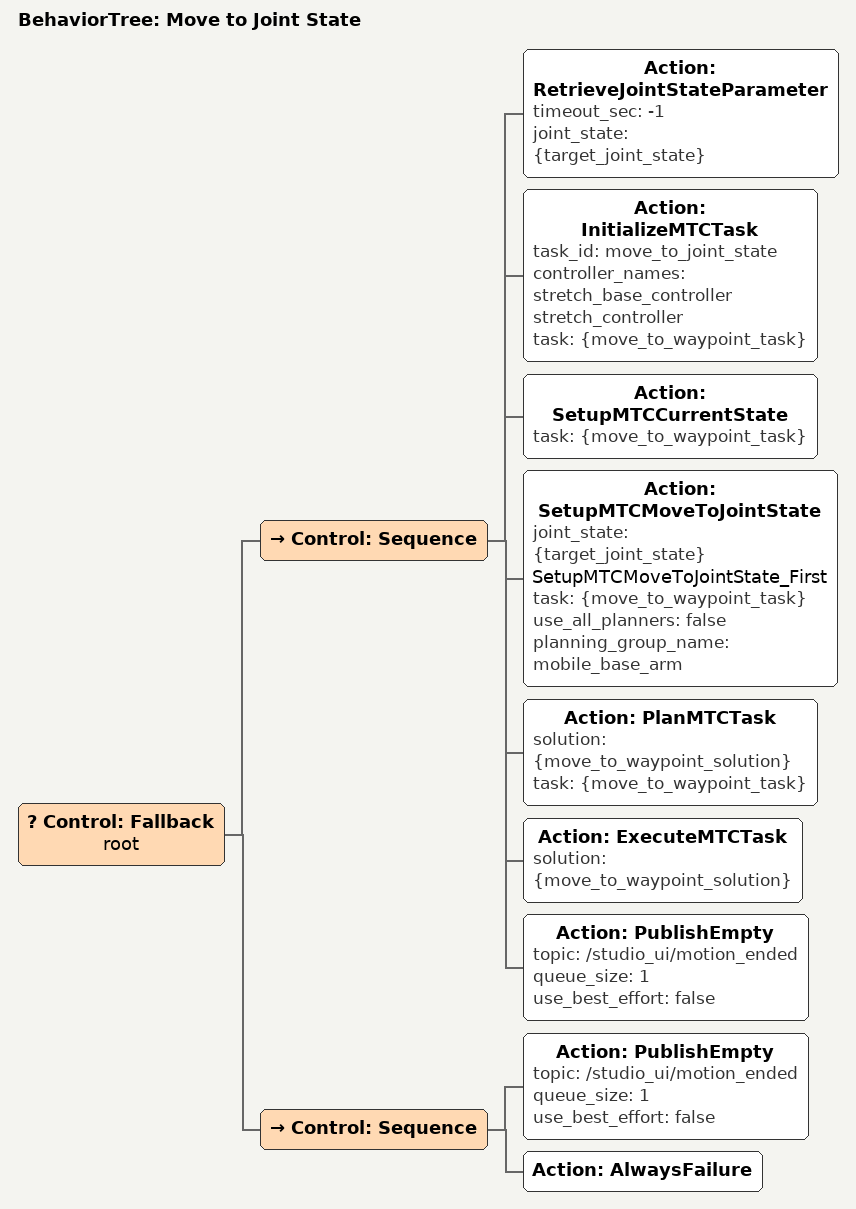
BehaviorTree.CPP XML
<?xml version='1.0' encoding='UTF-8'?>
<root BTCPP_format="4" main_tree_to_execute="Move to Joint State">
  <BehaviorTree ID="Move to Joint State" _description="Move to a specified joint state">
    <Control ID="Fallback" name="root">
      <Control ID="Sequence">
        <Action ID="RetrieveJointStateParameter" timeout_sec="-1" joint_state="{target_joint_state}"/>
        <Action ID="InitializeMTCTask" task_id="move_to_joint_state" controller_names="stretch_base_controller stretch_controller" task="{move_to_waypoint_task}"/>
        <Action ID="SetupMTCCurrentState" task="{move_to_waypoint_task}"/>
        <Action ID="SetupMTCMoveToJointState" joint_state="{target_joint_state}" name="SetupMTCMoveToJointState_First" task="{move_to_waypoint_task}" use_all_planners="false" planning_group_name="mobile_base_arm"/>
        <Action ID="PlanMTCTask" solution="{move_to_waypoint_solution}" task="{move_to_waypoint_task}"/>
        <Action ID="ExecuteMTCTask" solution="{move_to_waypoint_solution}"/>
        <Action ID="PublishEmpty" topic="/studio_ui/motion_ended" queue_size="1" use_best_effort="false"/>
      </Control>
      <Control ID="Sequence">
        <Action ID="PublishEmpty" topic="/studio_ui/motion_ended" queue_size="1" use_best_effort="false"/>
        <Action ID="AlwaysFailure"/>
      </Control>
    </Control>
  </BehaviorTree>
</root>
